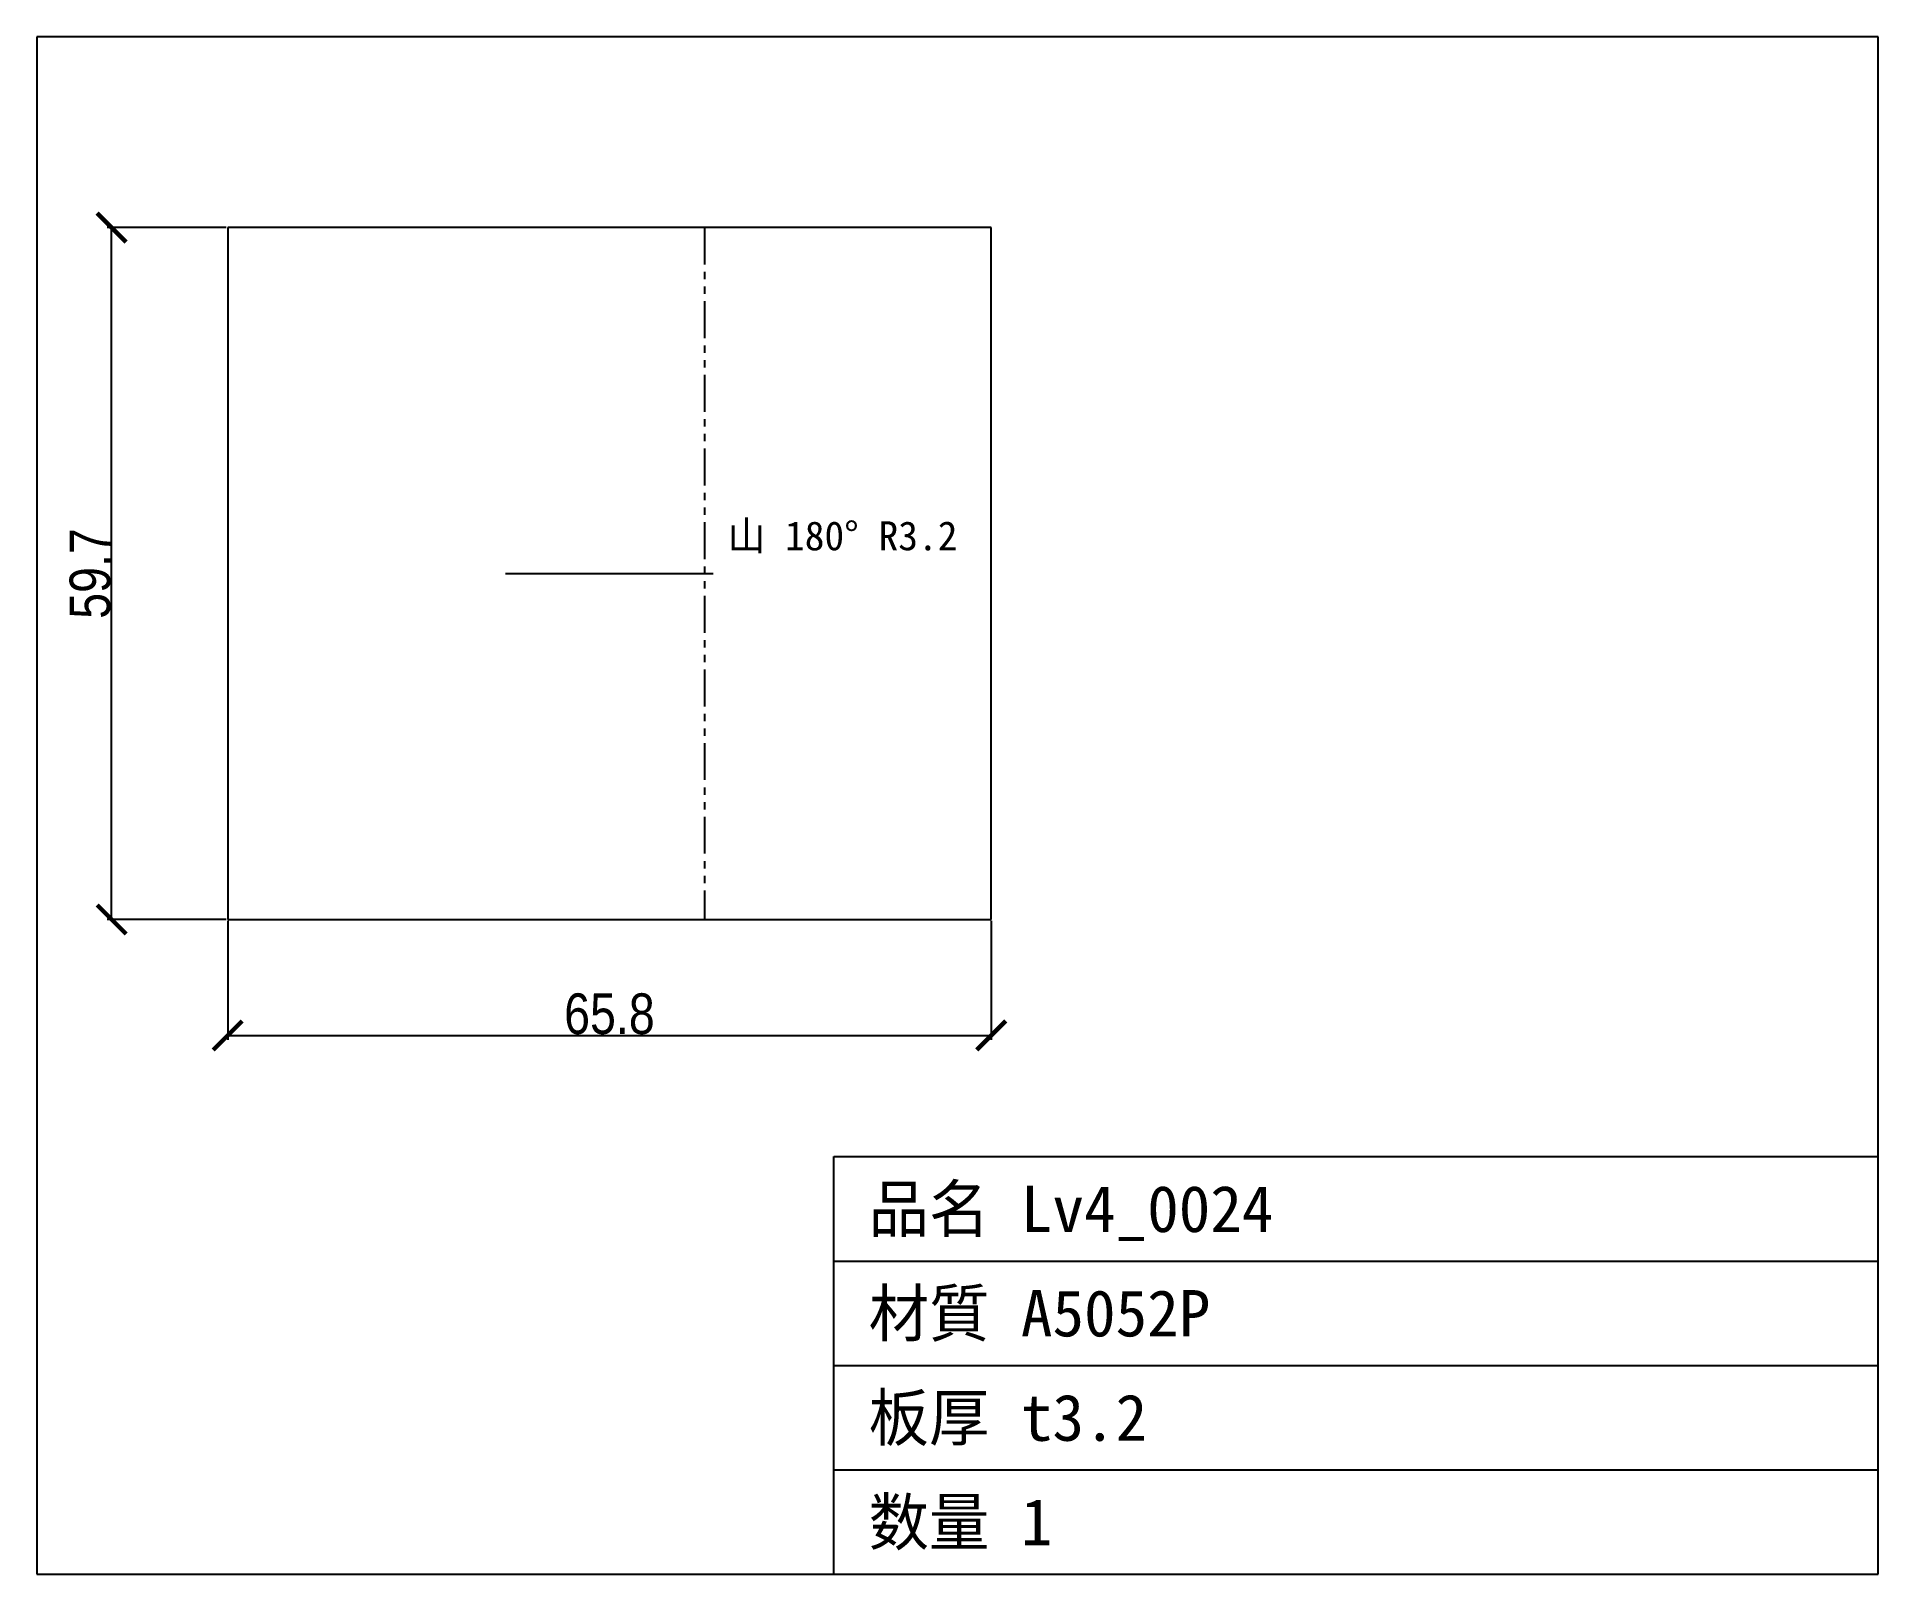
# Model space of a CAD drawing. Header units: millimetres. Extents: x -16 to 142, y -56 to 76.
import ezdxf

# ---------------------------------------------------------------- set-up
doc = ezdxf.new("R2010")
doc.units = ezdxf.units.MM
doc.linetypes.add('PHANTOM', pattern=[6.35, 3.175, -0.635, 0.635, -0.635, 0.635, -0.635])
for name, color, linetype in [('BEND', 7, 'Continuous'), ('CUT', 7, 'Continuous'), ('DIM', 7, 'Continuous'), ('FRAME', 7, 'Continuous'), ('MARK', 7, 'Continuous'), ('TEXT', 7, 'Continuous')]:
    doc.layers.add(name, color=color, linetype=linetype)
doc.styles.add('OpenSansCondensed-Light', font='OpenSansCondensed-Light.ttf')
doc.dimstyles.new('EZDXF', dxfattribs={"dimtxt": 0.25, "dimasz": 0.175, "dimexe": 0.375, "dimexo": 0.125, "dimgap": 0.1, "dimtad": 1, "dimlfac": 100, "dimzin": 12, "dimdsep": 46, "dimtxsty": 'OpenSansCondensed-Light', "dimblk": 'ARCHTICK', "dimcen": 2.5, "dimazin": 3, "dimtfac": 0.5, "dimtmove": 2, "dimatfit": 3})

# ---------------------------------------------------------------- blocks, each defined once
blk = doc.blocks.new('_ARCHTICK')
at = {"color": 0, "linetype": 'BYBLOCK', "const_width": 0.15}
blk.add_lwpolyline([(-0.5, -0.5), (0.5, 0.5)], dxfattribs=at)

msp = doc.modelspace()

# ---------------------------------------------------------------- linework, layer by layer
at = {"layer": 'BEND', "color": 4, "linetype": 'PHANTOM'}
msp.add_line((41.08, 59.65), (41.08, 0), dxfattribs=at)
at = {"layer": 'CUT'}
for p, q in [((0, 59.65), (0, 0)), ((65.8, 59.65), (0, 59.65)), ((65.8, 0), (65.8, 59.65)), ((0, 0), (65.8, 0))]:
    msp.add_line(p, q, dxfattribs=at)
at = {"layer": 'FRAME'}
for p, q in [((142.24, 76.1), (-16.45, 76.1)), ((-16.45, 76.1), (-16.45, -56.45)), ((142.24, -56.45), (142.24, 76.1)), ((52.24, -56.45), (52.24, -20.45)), ((52.24, -20.45), (142.24, -20.45)), ((52.24, -29.45), (142.24, -29.45)), ((52.24, -38.45), (142.24, -38.45)), ((52.24, -47.45), (142.24, -47.45)), ((-16.45, -56.45), (142.24, -56.45))]:
    msp.add_line(p, q, dxfattribs=at)
at = {"layer": 'MARK'}
msp.add_line((23.95, 29.83), (41.85, 29.83), dxfattribs=at)

# ---------------------------------------------------------------- texts
at = {"layer": 'TEXT'}
for s, height, p in [('山 180° R3.2', 2.5, (43.08, 31.83)), ('品名 Lv4_0024', 4, (55.24, -26.95)), ('材質 A5052P', 4, (55.24, -35.95)), ('板厚 t3.2', 4, (55.24, -44.95)), ('数量 1', 4, (55.24, -53.95))]:
    msp.add_text(s, height=height, dxfattribs=at).set_placement(p)

# ---------------------------------------------------------------- dimensions: what is measured, and where the dimension line sits
at = {"layer": 'DIM'}
msp.add_linear_dim(base=(-10, 0), p1=(0, 0), p2=(0, 59.6517), angle=90, dimstyle='EZDXF', override={"dimtxt": 3.5, "dimasz": 2.5, "dimdec": 1, "dimlfac": 1}, dxfattribs=at).render()
msp.add_linear_dim(base=(0, -10), p1=(0, 0), p2=(65.8, 0), dimstyle='EZDXF', override={"dimtxt": 3.5, "dimasz": 2.5, "dimdec": 1, "dimlfac": 1}, dxfattribs=at).render()

doc.saveas('drawing.dxf')
